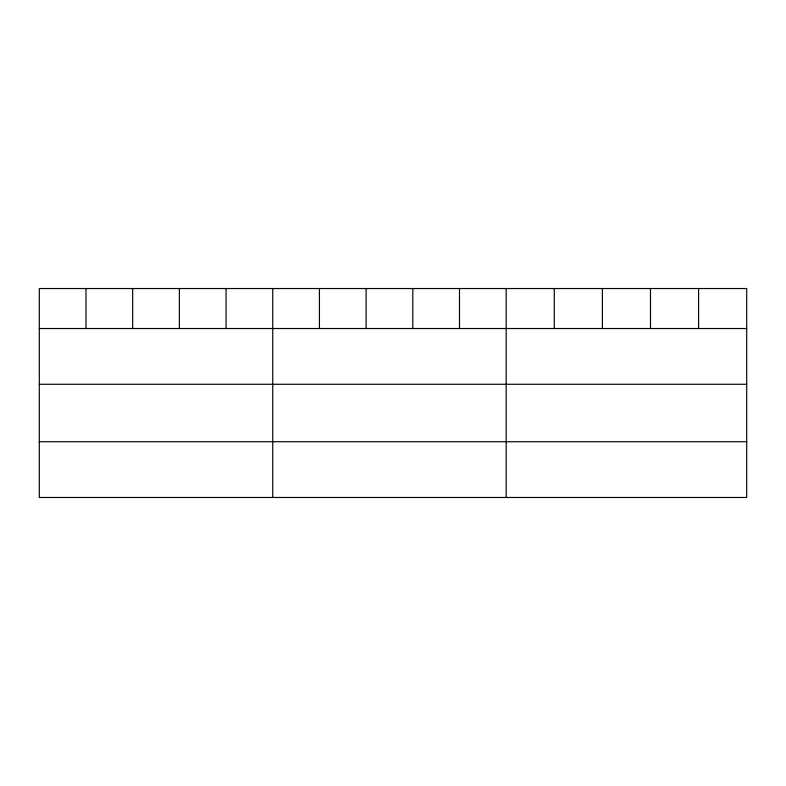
<?xml version="1.0" encoding="UTF-8"?>
<svg xmlns="http://www.w3.org/2000/svg" width="786" height="786" viewBox="0 0 786 786"><rect width="100%" height="100%" fill="white"/><g stroke="black" fill="none" stroke-linecap="round" stroke-linejoin="round"><path stroke-width="1.18" d="M746.7 328.519L746.7 497.469L39.3 497.469L39.3 288.531L746.7 288.531L746.7 328.519L39.3 328.519M39.3 384.275L746.7 384.275M39.3 441.722L746.7 441.722M698.597 288.531L698.597 328.519M650.494 288.531L650.494 328.519M602.39 288.531L602.39 328.519M554.287 288.531L554.287 328.519M506.184 288.531L506.184 497.469M459.496 288.531L459.496 328.519M412.807 288.531L412.807 328.519M366.119 288.531L366.119 328.519M319.43 288.531L319.43 328.519M272.742 288.531L272.742 497.469M226.054 288.531L226.054 328.519M179.365 288.531L179.365 328.519M132.677 288.531L132.677 328.519M85.988 288.531L85.988 328.519"/></g></svg>
